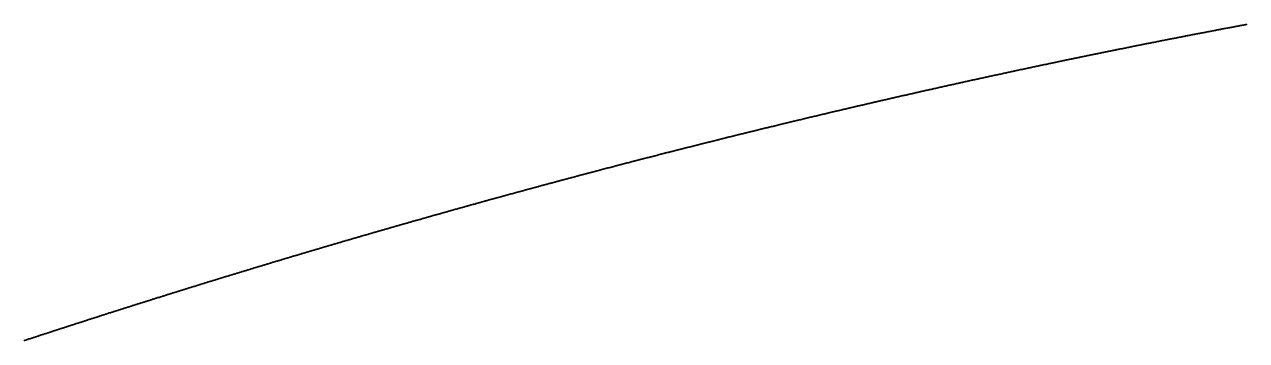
# Model space of a CAD drawing. Header units: metres. Extents: x 0 to 360, y 0 to 49.
# Drawn here: x 180 to 191.24, y 45.08 to 47.99 of the extents above; entities that cross this region are included whole.
import ezdxf

# ---------------------------------------------------------------- set-up
doc = ezdxf.new("R2010")
doc.units = ezdxf.units.M

msp = doc.modelspace()

# ---------------------------------------------------------------- linework, layer by layer
for p in [(190.789, 47.904), (190.795, 47.905), (190.801, 47.906), (190.807, 47.907), (190.813, 47.908), (190.819, 47.91), (190.825, 47.911), (190.83, 47.912), (190.836, 47.913), (190.842, 47.914), (190.848, 47.915), (190.854, 47.916), (190.86, 47.917), (190.866, 47.919), (190.871, 47.92), (190.877, 47.921), (190.883, 47.922), (190.889, 47.923), (190.895, 47.924), (190.901, 47.925), (190.907, 47.926), (190.913, 47.928), (190.918, 47.929), (190.924, 47.93), (190.93, 47.931), (190.936, 47.932), (190.942, 47.933), (190.948, 47.934), (190.954, 47.935), (190.96, 47.936), (190.965, 47.938), (190.971, 47.939), (190.977, 47.94), (190.983, 47.941), (190.989, 47.942), (190.995, 47.943), (191.001, 47.944), (191.006, 47.945), (191.012, 47.947), (191.018, 47.948), (191.024, 47.949), (191.03, 47.95), (191.036, 47.951), (191.042, 47.952), (191.048, 47.953), (191.053, 47.954), (191.059, 47.955), (191.065, 47.956), (191.071, 47.958), (191.077, 47.959), (191.083, 47.96), (191.089, 47.961), (191.095, 47.962), (191.1, 47.963), (191.106, 47.964), (191.112, 47.965), (191.118, 47.966), (191.124, 47.968), (191.13, 47.969), (191.136, 47.97), (191.141, 47.971), (191.147, 47.972), (191.153, 47.973), (191.159, 47.974), (191.165, 47.975), (191.171, 47.976), (191.177, 47.977), (191.183, 47.979), (191.188, 47.98), (191.194, 47.981), (191.2, 47.982), (191.206, 47.983), (191.212, 47.984), (191.218, 47.985), (191.224, 47.986), (191.229, 47.987), (191.235, 47.988), (191.241, 47.99), (190.22, 47.792), (190.226, 47.793), (190.231, 47.795), (190.237, 47.796), (190.243, 47.797), (190.249, 47.798), (190.255, 47.799), (190.261, 47.8), (190.267, 47.802), (190.273, 47.803), (190.278, 47.804), (190.284, 47.805), (190.29, 47.806), (190.296, 47.807), (190.302, 47.809), (190.308, 47.81), (190.314, 47.811), (190.32, 47.812), (190.325, 47.813), (190.331, 47.814), (190.337, 47.816), (190.343, 47.817), (190.349, 47.818), (190.355, 47.819), (190.361, 47.82), (190.367, 47.821), (190.372, 47.823), (190.378, 47.824), (190.384, 47.825), (190.39, 47.826), (190.396, 47.827), (190.402, 47.828), (190.408, 47.83), (190.414, 47.831), (190.419, 47.832), (190.425, 47.833), (190.431, 47.834), (190.437, 47.835), (190.443, 47.837), (190.449, 47.838), (190.455, 47.839), (190.46, 47.84), (190.466, 47.841), (190.472, 47.842), (190.478, 47.843), (190.484, 47.845), (190.49, 47.846), (190.496, 47.847), (190.502, 47.848), (190.507, 47.849), (190.513, 47.85), (190.519, 47.851), (190.525, 47.853), (190.531, 47.854), (190.537, 47.855), (190.543, 47.856), (190.549, 47.857), (190.554, 47.858), (190.56, 47.86), (190.566, 47.861), (190.572, 47.862), (190.578, 47.863), (190.584, 47.864), (190.59, 47.865), (190.596, 47.866), (190.601, 47.868), (190.607, 47.869), (190.613, 47.87), (190.619, 47.871), (190.625, 47.872), (190.631, 47.873), (190.637, 47.874), (190.643, 47.876), (190.648, 47.877), (190.654, 47.878), (190.66, 47.879), (190.666, 47.88), (190.672, 47.881), (190.678, 47.882), (190.684, 47.884), (190.689, 47.885), (190.695, 47.886), (190.701, 47.887), (190.707, 47.888), (190.713, 47.889), (190.719, 47.89), (190.725, 47.891), (190.731, 47.893), (190.736, 47.894), (190.742, 47.895), (190.748, 47.896), (190.754, 47.897), (190.76, 47.898), (190.766, 47.899), (190.772, 47.901), (190.778, 47.902), (190.783, 47.903), (189.661, 47.679), (189.667, 47.68), (189.673, 47.681), (189.679, 47.682), (189.685, 47.684), (189.691, 47.685), (189.697, 47.686), (189.703, 47.687), (189.708, 47.688), (189.714, 47.69), (189.72, 47.691), (189.726, 47.692), (189.732, 47.693), (189.738, 47.694), (189.744, 47.696), (189.75, 47.697), (189.756, 47.698), (189.761, 47.699), (189.767, 47.701), (189.773, 47.702), (189.779, 47.703), (189.785, 47.704), (189.791, 47.705), (189.797, 47.707), (189.803, 47.708), (189.808, 47.709), (189.814, 47.71), (189.82, 47.711), (189.826, 47.713), (189.832, 47.714), (189.838, 47.715), (189.844, 47.716), (189.85, 47.717), (189.855, 47.719), (189.861, 47.72), (189.867, 47.721), (189.873, 47.722), (189.879, 47.723), (189.885, 47.725), (189.891, 47.726), (189.897, 47.727), (189.902, 47.728), (189.908, 47.729), (189.914, 47.731), (189.92, 47.732), (189.926, 47.733), (189.932, 47.734), (189.938, 47.735), (189.944, 47.737), (189.949, 47.738), (189.955, 47.739), (189.961, 47.74), (189.967, 47.741), (189.973, 47.743), (189.979, 47.744), (189.985, 47.745), (189.991, 47.746), (189.996, 47.747), (190.002, 47.748), (190.008, 47.75), (190.014, 47.751), (190.02, 47.752), (190.026, 47.753), (190.032, 47.754), (190.038, 47.756), (190.043, 47.757), (190.049, 47.758), (190.055, 47.759), (190.061, 47.76), (190.067, 47.762), (190.073, 47.763), (190.079, 47.764), (190.085, 47.765), (190.09, 47.766), (190.096, 47.767), (190.102, 47.769), (190.108, 47.77), (190.114, 47.771), (190.12, 47.772), (190.126, 47.773), (190.132, 47.775), (190.137, 47.776), (190.143, 47.777), (190.149, 47.778), (190.155, 47.779), (190.161, 47.78), (190.167, 47.782), (190.173, 47.783), (190.179, 47.784), (190.184, 47.785), (190.19, 47.786), (190.196, 47.788), (190.202, 47.789), (190.208, 47.79), (190.214, 47.791), (189.132, 47.567), (189.138, 47.569), (189.144, 47.57), (189.15, 47.571), (189.156, 47.572), (189.162, 47.574), (189.168, 47.575), (189.173, 47.576), (189.179, 47.577), (189.185, 47.579), (189.191, 47.58), (189.197, 47.581), (189.203, 47.582), (189.209, 47.584), (189.215, 47.585), (189.221, 47.586), (189.226, 47.587), (189.232, 47.589), (189.238, 47.59), (189.244, 47.591), (189.25, 47.592), (189.256, 47.594), (189.262, 47.595), (189.268, 47.596), (189.273, 47.597), (189.279, 47.599), (189.285, 47.6), (189.291, 47.601), (189.297, 47.602), (189.303, 47.604), (189.309, 47.605), (189.315, 47.606), (189.32, 47.607), (189.326, 47.609), (189.332, 47.61), (189.338, 47.611), (189.344, 47.612), (189.35, 47.614), (189.356, 47.615), (189.362, 47.616), (189.368, 47.617), (189.373, 47.618), (189.379, 47.62), (189.385, 47.621), (189.391, 47.622), (189.397, 47.623), (189.403, 47.625), (189.409, 47.626), (189.415, 47.627), (189.42, 47.628), (189.426, 47.63), (189.432, 47.631), (189.438, 47.632), (189.444, 47.633), (189.45, 47.635), (189.456, 47.636), (189.462, 47.637), (189.467, 47.638), (189.473, 47.639), (189.479, 47.641), (189.485, 47.642), (189.491, 47.643), (189.497, 47.644), (189.503, 47.646), (189.509, 47.647), (189.515, 47.648), (189.52, 47.649), (189.526, 47.651), (189.532, 47.652), (189.538, 47.653), (189.544, 47.654), (189.55, 47.655), (189.556, 47.657), (189.562, 47.658), (189.567, 47.659), (189.573, 47.66), (189.579, 47.662), (189.585, 47.663), (189.591, 47.664), (189.597, 47.665), (189.603, 47.666), (189.609, 47.668), (189.614, 47.669), (189.62, 47.67), (189.626, 47.671), (189.632, 47.673), (189.638, 47.674), (189.644, 47.675), (189.65, 47.676), (189.656, 47.677), (188.615, 47.455), (188.62, 47.456), (188.626, 47.457), (188.632, 47.459), (188.638, 47.46), (188.644, 47.461), (188.65, 47.463), (188.656, 47.464), (188.662, 47.465), (188.667, 47.466), (188.673, 47.468), (188.679, 47.469), (188.685, 47.47), (188.691, 47.472), (188.697, 47.473), (188.703, 47.474), (188.709, 47.476), (188.715, 47.477), (188.72, 47.478), (188.726, 47.479), (188.732, 47.481), (188.738, 47.482), (188.744, 47.483), (188.75, 47.485), (188.756, 47.486), (188.762, 47.487), (188.768, 47.488), (188.773, 47.49), (188.779, 47.491), (188.785, 47.492), (188.791, 47.494), (188.797, 47.495), (188.803, 47.496), (188.809, 47.497), (188.815, 47.499), (188.82, 47.5), (188.826, 47.501), (188.832, 47.503), (188.838, 47.504), (188.844, 47.505), (188.85, 47.506), (188.856, 47.508), (188.862, 47.509), (188.868, 47.51), (188.873, 47.511), (188.879, 47.513), (188.885, 47.514), (188.891, 47.515), (188.897, 47.517), (188.903, 47.518), (188.909, 47.519), (188.915, 47.52), (188.921, 47.522), (188.926, 47.523), (188.932, 47.524), (188.938, 47.526), (188.944, 47.527), (188.95, 47.528), (188.956, 47.529), (188.962, 47.531), (188.968, 47.532), (188.973, 47.533), (188.979, 47.534), (188.985, 47.536), (188.991, 47.537), (188.997, 47.538), (189.003, 47.539), (189.009, 47.541), (189.015, 47.542), (189.021, 47.543), (189.026, 47.545), (189.032, 47.546), (189.038, 47.547), (189.044, 47.548), (189.05, 47.55), (189.056, 47.551), (189.062, 47.552), (189.068, 47.553), (189.073, 47.555), (189.079, 47.556), (189.085, 47.557), (189.091, 47.558), (189.097, 47.56), (189.103, 47.561), (189.109, 47.562), (189.115, 47.564), (189.121, 47.565), (189.126, 47.566), (188.108, 47.341), (188.114, 47.343), (188.12, 47.344), (188.126, 47.345), (188.132, 47.347), (188.138, 47.348), (188.144, 47.349), (188.149, 47.351), (188.155, 47.352), (188.161, 47.353), (188.167, 47.355), (188.173, 47.356), (188.179, 47.357), (188.185, 47.359), (188.191, 47.36), (188.197, 47.361), (188.202, 47.363), (188.208, 47.364), (188.214, 47.365), (188.22, 47.367), (188.226, 47.368), (188.232, 47.369), (188.238, 47.371), (188.244, 47.372), (188.25, 47.373), (188.255, 47.375), (188.261, 47.376), (188.267, 47.377), (188.273, 47.379), (188.279, 47.38), (188.285, 47.381), (188.291, 47.383), (188.297, 47.384), (188.303, 47.385), (188.308, 47.387), (188.314, 47.388), (188.32, 47.389), (188.326, 47.391), (188.332, 47.392), (188.338, 47.393), (188.344, 47.395), (188.35, 47.396), (188.356, 47.397), (188.361, 47.399), (188.367, 47.4), (188.373, 47.401), (188.379, 47.402), (188.385, 47.404), (188.391, 47.405), (188.397, 47.406), (188.403, 47.408), (188.409, 47.409), (188.414, 47.41), (188.42, 47.412), (188.426, 47.413), (188.432, 47.414), (188.438, 47.416), (188.444, 47.417), (188.45, 47.418), (188.456, 47.42), (188.462, 47.421), (188.467, 47.422), (188.473, 47.423), (188.479, 47.425), (188.485, 47.426), (188.491, 47.427), (188.497, 47.429), (188.503, 47.43), (188.509, 47.431), (188.514, 47.433), (188.52, 47.434), (188.526, 47.435), (188.532, 47.437), (188.538, 47.438), (188.544, 47.439), (188.55, 47.44), (188.556, 47.442), (188.562, 47.443), (188.567, 47.444), (188.573, 47.446), (188.579, 47.447), (188.585, 47.448), (188.591, 47.45), (188.597, 47.451), (188.603, 47.452), (188.609, 47.453), (187.625, 47.23), (187.631, 47.232), (187.637, 47.233), (187.643, 47.234), (187.649, 47.236), (187.655, 47.237), (187.661, 47.238), (187.666, 47.24), (187.672, 47.241), (187.678, 47.243), (187.684, 47.244), (187.69, 47.245), (187.696, 47.247), (187.702, 47.248), (187.708, 47.249), (187.714, 47.251), (187.719, 47.252), (187.725, 47.254), (187.731, 47.255), (187.737, 47.256), (187.743, 47.258), (187.749, 47.259), (187.755, 47.26), (187.761, 47.262), (187.767, 47.263), (187.772, 47.264), (187.778, 47.266), (187.784, 47.267), (187.79, 47.269), (187.796, 47.27), (187.802, 47.271), (187.808, 47.273), (187.814, 47.274), (187.82, 47.275), (187.825, 47.277), (187.831, 47.278), (187.837, 47.279), (187.843, 47.281), (187.849, 47.282), (187.855, 47.283), (187.861, 47.285), (187.867, 47.286), (187.873, 47.288), (187.879, 47.289), (187.884, 47.29), (187.89, 47.292), (187.896, 47.293), (187.902, 47.294), (187.908, 47.296), (187.914, 47.297), (187.92, 47.298), (187.926, 47.3), (187.932, 47.301), (187.937, 47.302), (187.943, 47.304), (187.949, 47.305), (187.955, 47.306), (187.961, 47.308), (187.967, 47.309), (187.973, 47.311), (187.979, 47.312), (187.985, 47.313), (187.99, 47.315), (187.996, 47.316), (188.002, 47.317), (188.008, 47.319), (188.014, 47.32), (188.02, 47.321), (188.026, 47.323), (188.032, 47.324), (188.038, 47.325), (188.043, 47.327), (188.049, 47.328), (188.055, 47.329), (188.061, 47.331), (188.067, 47.332), (188.073, 47.333), (188.079, 47.335), (188.085, 47.336), (188.091, 47.337), (188.096, 47.339), (188.102, 47.34), (187.148, 47.117), (187.154, 47.119), (187.159, 47.12), (187.165, 47.122), (187.171, 47.123), (187.177, 47.124), (187.183, 47.126), (187.189, 47.127), (187.195, 47.129), (187.201, 47.13), (187.207, 47.131), (187.213, 47.133), (187.218, 47.134), (187.224, 47.136), (187.23, 47.137), (187.236, 47.138), (187.242, 47.14), (187.248, 47.141), (187.254, 47.143), (187.26, 47.144), (187.266, 47.145), (187.271, 47.147), (187.277, 47.148), (187.283, 47.15), (187.289, 47.151), (187.295, 47.152), (187.301, 47.154), (187.307, 47.155), (187.313, 47.157), (187.319, 47.158), (187.325, 47.159), (187.33, 47.161), (187.336, 47.162), (187.342, 47.164), (187.348, 47.165), (187.354, 47.166), (187.36, 47.168), (187.366, 47.169), (187.372, 47.171), (187.378, 47.172), (187.383, 47.173), (187.389, 47.175), (187.395, 47.176), (187.401, 47.178), (187.407, 47.179), (187.413, 47.18), (187.419, 47.182), (187.425, 47.183), (187.431, 47.185), (187.437, 47.186), (187.442, 47.187), (187.448, 47.189), (187.454, 47.19), (187.46, 47.192), (187.466, 47.193), (187.472, 47.194), (187.478, 47.196), (187.484, 47.197), (187.49, 47.198), (187.495, 47.2), (187.501, 47.201), (187.507, 47.203), (187.513, 47.204), (187.519, 47.205), (187.525, 47.207), (187.531, 47.208), (187.537, 47.21), (187.543, 47.211), (187.549, 47.212), (187.554, 47.214), (187.56, 47.215), (187.566, 47.216), (187.572, 47.218), (187.578, 47.219), (187.584, 47.221), (187.59, 47.222), (187.596, 47.223), (187.602, 47.225), (187.607, 47.226), (187.613, 47.227), (187.619, 47.229), (186.682, 47.004), (186.688, 47.006), (186.693, 47.007), (186.699, 47.009), (186.705, 47.01), (186.711, 47.012), (186.717, 47.013), (186.723, 47.014), (186.729, 47.016), (186.735, 47.017), (186.741, 47.019), (186.747, 47.02), (186.752, 47.022), (186.758, 47.023), (186.764, 47.025), (186.77, 47.026), (186.776, 47.027), (186.782, 47.029), (186.788, 47.03), (186.794, 47.032), (186.8, 47.033), (186.806, 47.035), (186.811, 47.036), (186.817, 47.038), (186.823, 47.039), (186.829, 47.04), (186.835, 47.042), (186.841, 47.043), (186.847, 47.045), (186.853, 47.046), (186.859, 47.048), (186.865, 47.049), (186.87, 47.05), (186.876, 47.052), (186.882, 47.053), (186.888, 47.055), (186.894, 47.056), (186.9, 47.058), (186.906, 47.059), (186.912, 47.06), (186.918, 47.062), (186.924, 47.063), (186.929, 47.065), (186.935, 47.066), (186.941, 47.068), (186.947, 47.069), (186.953, 47.07), (186.959, 47.072), (186.965, 47.073), (186.971, 47.075), (186.977, 47.076), (186.983, 47.078), (186.988, 47.079), (186.994, 47.08), (187, 47.082), (187.006, 47.083), (187.012, 47.085), (187.018, 47.086), (187.024, 47.088), (187.03, 47.089), (187.036, 47.09), (187.042, 47.092), (187.047, 47.093), (187.053, 47.095), (187.059, 47.096), (187.065, 47.097), (187.071, 47.099), (187.077, 47.1), (187.083, 47.102), (187.089, 47.103), (187.095, 47.105), (187.1, 47.106), (187.106, 47.107), (187.112, 47.109), (187.118, 47.11), (187.124, 47.112), (187.13, 47.113), (187.136, 47.114), (187.142, 47.116), (186.233, 46.893), (186.239, 46.894), (186.245, 46.896), (186.251, 46.897), (186.257, 46.899), (186.263, 46.9), (186.269, 46.902), (186.274, 46.903), (186.28, 46.905), (186.286, 46.906), (186.292, 46.908), (186.298, 46.909), (186.304, 46.911), (186.31, 46.912), (186.316, 46.914), (186.322, 46.915), (186.328, 46.917), (186.333, 46.918), (186.339, 46.92), (186.345, 46.921), (186.351, 46.923), (186.357, 46.924), (186.363, 46.925), (186.369, 46.927), (186.375, 46.928), (186.381, 46.93), (186.387, 46.931), (186.392, 46.933), (186.398, 46.934), (186.404, 46.936), (186.41, 46.937), (186.416, 46.939), (186.422, 46.94), (186.428, 46.942), (186.434, 46.943), (186.44, 46.945), (186.446, 46.946), (186.452, 46.947), (186.457, 46.949), (186.463, 46.95), (186.469, 46.952), (186.475, 46.953), (186.481, 46.955), (186.487, 46.956), (186.493, 46.958), (186.499, 46.959), (186.505, 46.961), (186.511, 46.962), (186.516, 46.964), (186.522, 46.965), (186.528, 46.967), (186.534, 46.968), (186.54, 46.969), (186.546, 46.971), (186.552, 46.972), (186.558, 46.974), (186.564, 46.975), (186.57, 46.977), (186.575, 46.978), (186.581, 46.98), (186.587, 46.981), (186.593, 46.983), (186.599, 46.984), (186.605, 46.985), (186.611, 46.987), (186.617, 46.988), (186.623, 46.99), (186.629, 46.991), (186.634, 46.993), (186.64, 46.994), (186.646, 46.996), (186.652, 46.997), (186.658, 46.999), (186.664, 47), (186.67, 47.001), (186.676, 47.003), (185.79, 46.78), (185.796, 46.782), (185.802, 46.783), (185.808, 46.785), (185.814, 46.786), (185.82, 46.788), (185.826, 46.79), (185.831, 46.791), (185.837, 46.793), (185.843, 46.794), (185.849, 46.796), (185.855, 46.797), (185.861, 46.799), (185.867, 46.8), (185.873, 46.802), (185.879, 46.803), (185.885, 46.805), (185.891, 46.806), (185.896, 46.808), (185.902, 46.809), (185.908, 46.811), (185.914, 46.812), (185.92, 46.814), (185.926, 46.815), (185.932, 46.817), (185.938, 46.818), (185.944, 46.82), (185.95, 46.821), (185.956, 46.823), (185.961, 46.824), (185.967, 46.826), (185.973, 46.827), (185.979, 46.829), (185.985, 46.83), (185.991, 46.832), (185.997, 46.833), (186.003, 46.835), (186.009, 46.836), (186.015, 46.838), (186.02, 46.839), (186.026, 46.841), (186.032, 46.842), (186.038, 46.844), (186.044, 46.845), (186.05, 46.847), (186.056, 46.848), (186.062, 46.85), (186.068, 46.851), (186.074, 46.853), (186.08, 46.854), (186.085, 46.856), (186.091, 46.857), (186.097, 46.859), (186.103, 46.86), (186.109, 46.862), (186.115, 46.863), (186.121, 46.865), (186.127, 46.866), (186.133, 46.868), (186.139, 46.869), (186.145, 46.871), (186.15, 46.872), (186.156, 46.874), (186.162, 46.875), (186.168, 46.877), (186.174, 46.878), (186.18, 46.88), (186.186, 46.881), (186.192, 46.883), (186.198, 46.884), (186.204, 46.886), (186.209, 46.887), (186.215, 46.888), (186.221, 46.89), (186.227, 46.891), (185.353, 46.667), (185.359, 46.668), (185.365, 46.67), (185.37, 46.672), (185.376, 46.673), (185.382, 46.675), (185.388, 46.676), (185.394, 46.678), (185.4, 46.679), (185.406, 46.681), (185.412, 46.682), (185.418, 46.684), (185.424, 46.686), (185.43, 46.687), (185.436, 46.689), (185.441, 46.69), (185.447, 46.692), (185.453, 46.693), (185.459, 46.695), (185.465, 46.696), (185.471, 46.698), (185.477, 46.699), (185.483, 46.701), (185.489, 46.702), (185.495, 46.704), (185.501, 46.706), (185.506, 46.707), (185.512, 46.709), (185.518, 46.71), (185.524, 46.712), (185.53, 46.713), (185.536, 46.715), (185.542, 46.716), (185.548, 46.718), (185.554, 46.719), (185.56, 46.721), (185.566, 46.722), (185.571, 46.724), (185.577, 46.726), (185.583, 46.727), (185.589, 46.729), (185.595, 46.73), (185.601, 46.732), (185.607, 46.733), (185.613, 46.735), (185.619, 46.736), (185.625, 46.738), (185.631, 46.739), (185.636, 46.741), (185.642, 46.742), (185.648, 46.744), (185.654, 46.745), (185.66, 46.747), (185.666, 46.748), (185.672, 46.75), (185.678, 46.752), (185.684, 46.753), (185.69, 46.755), (185.696, 46.756), (185.701, 46.758), (185.707, 46.759), (185.713, 46.761), (185.719, 46.762), (185.725, 46.764), (185.731, 46.765), (185.737, 46.767), (185.743, 46.768), (185.749, 46.77), (185.755, 46.771), (185.761, 46.773), (185.766, 46.774), (185.772, 46.776), (185.778, 46.777), (185.784, 46.779), (184.933, 46.556), (184.939, 46.557), (184.945, 46.559), (184.951, 46.56), (184.957, 46.562), (184.962, 46.564), (184.968, 46.565), (184.974, 46.567), (184.98, 46.568), (184.986, 46.57), (184.992, 46.571), (184.998, 46.573), (185.004, 46.575), (185.01, 46.576), (185.016, 46.578), (185.022, 46.579), (185.028, 46.581), (185.033, 46.583), (185.039, 46.584), (185.045, 46.586), (185.051, 46.587), (185.057, 46.589), (185.063, 46.59), (185.069, 46.592), (185.075, 46.594), (185.081, 46.595), (185.087, 46.597), (185.093, 46.598), (185.098, 46.6), (185.104, 46.601), (185.11, 46.603), (185.116, 46.605), (185.122, 46.606), (185.128, 46.608), (185.134, 46.609), (185.14, 46.611), (185.146, 46.612), (185.152, 46.614), (185.158, 46.616), (185.164, 46.617), (185.169, 46.619), (185.175, 46.62), (185.181, 46.622), (185.187, 46.623), (185.193, 46.625), (185.199, 46.626), (185.205, 46.628), (185.211, 46.63), (185.217, 46.631), (185.223, 46.633), (185.229, 46.634), (185.235, 46.636), (185.24, 46.637), (185.246, 46.639), (185.252, 46.641), (185.258, 46.642), (185.264, 46.644), (185.27, 46.645), (185.276, 46.647), (185.282, 46.648), (185.288, 46.65), (185.294, 46.651), (185.3, 46.653), (185.305, 46.655), (185.311, 46.656), (185.317, 46.658), (185.323, 46.659), (185.329, 46.661), (185.335, 46.662), (185.341, 46.664), (185.347, 46.665), (184.513, 46.442), (184.519, 46.444), (184.525, 46.445), (184.53, 46.447), (184.536, 46.449), (184.542, 46.45), (184.548, 46.452), (184.554, 46.453), (184.56, 46.455), (184.566, 46.457), (184.572, 46.458), (184.578, 46.46), (184.584, 46.461), (184.59, 46.463), (184.596, 46.465), (184.601, 46.466), (184.607, 46.468), (184.613, 46.47), (184.619, 46.471), (184.625, 46.473), (184.631, 46.474), (184.637, 46.476), (184.643, 46.478), (184.649, 46.479), (184.655, 46.481), (184.661, 46.482), (184.667, 46.484), (184.672, 46.486), (184.678, 46.487), (184.684, 46.489), (184.69, 46.49), (184.696, 46.492), (184.702, 46.494), (184.708, 46.495), (184.714, 46.497), (184.72, 46.498), (184.726, 46.5), (184.732, 46.502), (184.738, 46.503), (184.744, 46.505), (184.749, 46.506), (184.755, 46.508), (184.761, 46.51), (184.767, 46.511), (184.773, 46.513), (184.779, 46.514), (184.785, 46.516), (184.791, 46.518), (184.797, 46.519), (184.803, 46.521), (184.809, 46.522), (184.815, 46.524), (184.82, 46.526), (184.826, 46.527), (184.832, 46.529), (184.838, 46.53), (184.844, 46.532), (184.85, 46.533), (184.856, 46.535), (184.862, 46.537), (184.868, 46.538), (184.874, 46.54), (184.88, 46.541), (184.886, 46.543), (184.891, 46.545), (184.897, 46.546), (184.903, 46.548), (184.909, 46.549), (184.915, 46.551), (184.921, 46.553), (184.927, 46.554), (184.104, 46.33), (184.11, 46.331), (184.116, 46.333), (184.122, 46.335), (184.128, 46.336), (184.134, 46.338), (184.14, 46.339), (184.146, 46.341), (184.151, 46.343), (184.157, 46.344), (184.163, 46.346), (184.169, 46.348), (184.175, 46.349), (184.181, 46.351), (184.187, 46.353), (184.193, 46.354), (184.199, 46.356), (184.205, 46.358), (184.211, 46.359), (184.217, 46.361), (184.223, 46.362), (184.228, 46.364), (184.234, 46.366), (184.24, 46.367), (184.246, 46.369), (184.252, 46.371), (184.258, 46.372), (184.264, 46.374), (184.27, 46.376), (184.276, 46.377), (184.282, 46.379), (184.288, 46.38), (184.294, 46.382), (184.3, 46.384), (184.305, 46.385), (184.311, 46.387), (184.317, 46.389), (184.323, 46.39), (184.329, 46.392), (184.335, 46.393), (184.341, 46.395), (184.347, 46.397), (184.353, 46.398), (184.359, 46.4), (184.365, 46.402), (184.371, 46.403), (184.377, 46.405), (184.382, 46.406), (184.388, 46.408), (184.394, 46.41), (184.4, 46.411), (184.406, 46.413), (184.412, 46.415), (184.418, 46.416), (184.424, 46.418), (184.43, 46.419), (184.436, 46.421), (184.442, 46.423), (184.448, 46.424), (184.453, 46.426), (184.459, 46.428), (184.465, 46.429), (184.471, 46.431), (184.477, 46.432), (184.483, 46.434), (184.489, 46.436), (184.495, 46.437), (184.501, 46.439), (184.507, 46.441), (183.707, 46.218), (183.713, 46.22), (183.719, 46.222), (183.725, 46.223), (183.731, 46.225), (183.737, 46.227), (183.743, 46.228), (183.749, 46.23), (183.754, 46.232), (183.76, 46.233), (183.766, 46.235), (183.772, 46.237), (183.778, 46.238), (183.784, 46.24), (183.79, 46.242), (183.796, 46.243), (183.802, 46.245), (183.808, 46.247), (183.814, 46.248), (183.82, 46.25), (183.826, 46.252), (183.832, 46.253), (183.837, 46.255), (183.843, 46.257), (183.849, 46.258), (183.855, 46.26), (183.861, 46.262), (183.867, 46.263), (183.873, 46.265), (183.879, 46.267), (183.885, 46.268), (183.891, 46.27), (183.897, 46.272), (183.903, 46.273), (183.909, 46.275), (183.914, 46.277), (183.92, 46.278), (183.926, 46.28), (183.932, 46.282), (183.938, 46.283), (183.944, 46.285), (183.95, 46.287), (183.956, 46.288), (183.962, 46.29), (183.968, 46.292), (183.974, 46.293), (183.98, 46.295), (183.986, 46.297), (183.992, 46.298), (183.997, 46.3), (184.003, 46.302), (184.009, 46.303), (184.015, 46.305), (184.021, 46.306), (184.027, 46.308), (184.033, 46.31), (184.039, 46.311), (184.045, 46.313), (184.051, 46.315), (184.057, 46.316), (184.063, 46.318), (184.069, 46.32), (184.074, 46.321), (184.08, 46.323), (184.086, 46.325), (184.092, 46.326), (184.098, 46.328), (183.31, 46.105), (183.316, 46.107), (183.322, 46.108), (183.328, 46.11), (183.334, 46.112), (183.339, 46.113), (183.345, 46.115), (183.351, 46.117), (183.357, 46.119), (183.363, 46.12), (183.369, 46.122), (183.375, 46.124), (183.381, 46.125), (183.387, 46.127), (183.393, 46.129), (183.399, 46.13), (183.405, 46.132), (183.411, 46.134), (183.417, 46.136), (183.422, 46.137), (183.428, 46.139), (183.434, 46.141), (183.44, 46.142), (183.446, 46.144), (183.452, 46.146), (183.458, 46.147), (183.464, 46.149), (183.47, 46.151), (183.476, 46.153), (183.482, 46.154), (183.488, 46.156), (183.494, 46.158), (183.5, 46.159), (183.506, 46.161), (183.511, 46.163), (183.517, 46.164), (183.523, 46.166), (183.529, 46.168), (183.535, 46.169), (183.541, 46.171), (183.547, 46.173), (183.553, 46.175), (183.559, 46.176), (183.565, 46.178), (183.571, 46.18), (183.577, 46.181), (183.583, 46.183), (183.589, 46.185), (183.594, 46.186), (183.6, 46.188), (183.606, 46.19), (183.612, 46.191), (183.618, 46.193), (183.624, 46.195), (183.63, 46.196), (183.636, 46.198), (183.642, 46.2), (183.648, 46.201), (183.654, 46.203), (183.66, 46.205), (183.666, 46.207), (183.672, 46.208), (183.677, 46.21), (183.683, 46.212), (183.689, 46.213), (183.695, 46.215), (183.701, 46.217), (182.924, 45.993), (182.93, 45.995), (182.936, 45.996), (182.942, 45.998), (182.948, 46), (182.954, 46.002), (182.96, 46.003), (182.966, 46.005), (182.972, 46.007), (182.978, 46.009), (182.983, 46.01), (182.989, 46.012), (182.995, 46.014), (183.001, 46.015), (183.007, 46.017), (183.013, 46.019), (183.019, 46.021), (183.025, 46.022), (183.031, 46.024), (183.037, 46.026), (183.043, 46.028), (183.049, 46.029), (183.055, 46.031), (183.061, 46.033), (183.067, 46.034), (183.072, 46.036), (183.078, 46.038), (183.084, 46.04), (183.09, 46.041), (183.096, 46.043), (183.102, 46.045), (183.108, 46.047), (183.114, 46.048), (183.12, 46.05), (183.126, 46.052), (183.132, 46.053), (183.138, 46.055), (183.144, 46.057), (183.15, 46.059), (183.156, 46.06), (183.161, 46.062), (183.167, 46.064), (183.173, 46.065), (183.179, 46.067), (183.185, 46.069), (183.191, 46.071), (183.197, 46.072), (183.203, 46.074), (183.209, 46.076), (183.215, 46.078), (183.221, 46.079), (183.227, 46.081), (183.233, 46.083), (183.239, 46.084), (183.245, 46.086), (183.25, 46.088), (183.256, 46.089), (183.262, 46.091), (183.268, 46.093), (183.274, 46.095), (183.28, 46.096), (183.286, 46.098), (183.292, 46.1), (183.298, 46.101), (183.304, 46.103), (182.544, 45.881), (182.55, 45.883), (182.556, 45.884), (182.562, 45.886), (182.568, 45.888), (182.574, 45.89), (182.58, 45.891), (182.586, 45.893), (182.592, 45.895), (182.598, 45.897), (182.604, 45.898), (182.609, 45.9), (182.615, 45.902), (182.621, 45.904), (182.627, 45.906), (182.633, 45.907), (182.639, 45.909), (182.645, 45.911), (182.651, 45.913), (182.657, 45.914), (182.663, 45.916), (182.669, 45.918), (182.675, 45.92), (182.681, 45.921), (182.687, 45.923), (182.693, 45.925), (182.699, 45.927), (182.704, 45.928), (182.71, 45.93), (182.716, 45.932), (182.722, 45.934), (182.728, 45.935), (182.734, 45.937), (182.74, 45.939), (182.746, 45.941), (182.752, 45.942), (182.758, 45.944), (182.764, 45.946), (182.77, 45.948), (182.776, 45.949), (182.782, 45.951), (182.788, 45.953), (182.794, 45.955), (182.799, 45.956), (182.805, 45.958), (182.811, 45.96), (182.817, 45.962), (182.823, 45.963), (182.829, 45.965), (182.835, 45.967), (182.841, 45.969), (182.847, 45.97), (182.853, 45.972), (182.859, 45.974), (182.865, 45.976), (182.871, 45.977), (182.877, 45.979), (182.883, 45.981), (182.888, 45.983), (182.894, 45.984), (182.9, 45.986), (182.906, 45.988), (182.912, 45.989), (182.918, 45.991), (182.17, 45.769), (182.176, 45.771), (182.182, 45.772), (182.188, 45.774), (182.194, 45.776), (182.2, 45.778), (182.205, 45.779), (182.211, 45.781), (182.217, 45.783), (182.223, 45.785), (182.229, 45.787), (182.235, 45.788), (182.241, 45.79), (182.247, 45.792), (182.253, 45.794), (182.259, 45.796), (182.265, 45.797), (182.271, 45.799), (182.277, 45.801), (182.283, 45.803), (182.289, 45.805), (182.295, 45.806), (182.301, 45.808), (182.307, 45.81), (182.312, 45.812), (182.318, 45.813), (182.324, 45.815), (182.33, 45.817), (182.336, 45.819), (182.342, 45.821), (182.348, 45.822), (182.354, 45.824), (182.36, 45.826), (182.366, 45.828), (182.372, 45.829), (182.378, 45.831), (182.384, 45.833), (182.39, 45.835), (182.396, 45.837), (182.402, 45.838), (182.408, 45.84), (182.413, 45.842), (182.419, 45.844), (182.425, 45.845), (182.431, 45.847), (182.437, 45.849), (182.443, 45.851), (182.449, 45.853), (182.455, 45.854), (182.461, 45.856), (182.467, 45.858), (182.473, 45.86), (182.479, 45.861), (182.485, 45.863), (182.491, 45.865), (182.497, 45.867), (182.503, 45.868), (182.508, 45.87), (182.514, 45.872), (182.52, 45.874), (182.526, 45.876), (182.532, 45.877), (182.538, 45.879), (181.795, 45.655), (181.801, 45.657), (181.807, 45.658), (181.813, 45.66), (181.819, 45.662), (181.825, 45.664), (181.831, 45.666), (181.837, 45.668), (181.843, 45.669), (181.849, 45.671), (181.855, 45.673), (181.861, 45.675), (181.867, 45.677), (181.873, 45.678), (181.879, 45.68), (181.884, 45.682), (181.89, 45.684), (181.896, 45.686), (181.902, 45.688), (181.908, 45.689), (181.914, 45.691), (181.92, 45.693), (181.926, 45.695), (181.932, 45.697), (181.938, 45.698), (181.944, 45.7), (181.95, 45.702), (181.956, 45.704), (181.962, 45.706), (181.968, 45.707), (181.974, 45.709), (181.98, 45.711), (181.986, 45.713), (181.992, 45.715), (181.997, 45.717), (182.003, 45.718), (182.009, 45.72), (182.015, 45.722), (182.021, 45.724), (182.027, 45.726), (182.033, 45.727), (182.039, 45.729), (182.045, 45.731), (182.051, 45.733), (182.057, 45.735), (182.063, 45.736), (182.069, 45.738), (182.075, 45.74), (182.081, 45.742), (182.087, 45.744), (182.093, 45.745), (182.099, 45.747), (182.104, 45.749), (182.11, 45.751), (182.116, 45.753), (182.122, 45.754), (182.128, 45.756), (182.134, 45.758), (182.14, 45.76), (182.146, 45.762), (182.152, 45.763), (182.158, 45.765), (182.164, 45.767), (181.432, 45.543), (181.438, 45.545), (181.444, 45.546), (181.45, 45.548), (181.456, 45.55), (181.462, 45.552), (181.468, 45.554), (181.474, 45.556), (181.48, 45.558), (181.486, 45.559), (181.492, 45.561), (181.498, 45.563), (181.504, 45.565), (181.51, 45.567), (181.516, 45.569), (181.522, 45.57), (181.528, 45.572), (181.534, 45.574), (181.539, 45.576), (181.545, 45.578), (181.551, 45.58), (181.557, 45.582), (181.563, 45.583), (181.569, 45.585), (181.575, 45.587), (181.581, 45.589), (181.587, 45.591), (181.593, 45.593), (181.599, 45.594), (181.605, 45.596), (181.611, 45.598), (181.617, 45.6), (181.623, 45.602), (181.629, 45.604), (181.635, 45.605), (181.641, 45.607), (181.647, 45.609), (181.653, 45.611), (181.658, 45.613), (181.664, 45.615), (181.67, 45.616), (181.676, 45.618), (181.682, 45.62), (181.688, 45.622), (181.694, 45.624), (181.7, 45.626), (181.706, 45.627), (181.712, 45.629), (181.718, 45.631), (181.724, 45.633), (181.73, 45.635), (181.736, 45.637), (181.742, 45.638), (181.748, 45.64), (181.754, 45.642), (181.76, 45.644), (181.766, 45.646), (181.772, 45.647), (181.777, 45.649), (181.783, 45.651), (181.789, 45.653), (181.075, 45.431), (181.081, 45.433), (181.087, 45.435), (181.093, 45.437), (181.099, 45.438), (181.105, 45.44), (181.111, 45.442), (181.117, 45.444), (181.123, 45.446), (181.129, 45.448), (181.135, 45.45), (181.141, 45.452), (181.147, 45.453), (181.153, 45.455), (181.159, 45.457), (181.165, 45.459), (181.17, 45.461), (181.176, 45.463), (181.182, 45.465), (181.188, 45.467), (181.194, 45.468), (181.2, 45.47), (181.206, 45.472), (181.212, 45.474), (181.218, 45.476), (181.224, 45.478), (181.23, 45.48), (181.236, 45.481), (181.242, 45.483), (181.248, 45.485), (181.254, 45.487), (181.26, 45.489), (181.266, 45.491), (181.272, 45.493), (181.278, 45.495), (181.284, 45.496), (181.29, 45.498), (181.295, 45.5), (181.301, 45.502), (181.307, 45.504), (181.313, 45.506), (181.319, 45.508), (181.325, 45.509), (181.331, 45.511), (181.337, 45.513), (181.343, 45.515), (181.349, 45.517), (181.355, 45.519), (181.361, 45.521), (181.367, 45.522), (181.373, 45.524), (181.379, 45.526), (181.385, 45.528), (181.391, 45.53), (181.397, 45.532), (181.403, 45.534), (181.409, 45.535), (181.415, 45.537), (181.42, 45.539), (181.426, 45.541), (180.718, 45.318), (180.724, 45.319), (180.73, 45.321), (180.736, 45.323), (180.742, 45.325), (180.748, 45.327), (180.754, 45.329), (180.759, 45.331), (180.765, 45.333), (180.771, 45.335), (180.777, 45.337), (180.783, 45.338), (180.789, 45.34), (180.795, 45.342), (180.801, 45.344), (180.807, 45.346), (180.813, 45.348), (180.819, 45.35), (180.825, 45.352), (180.831, 45.354), (180.837, 45.356), (180.843, 45.357), (180.849, 45.359), (180.855, 45.361), (180.861, 45.363), (180.867, 45.365), (180.873, 45.367), (180.879, 45.369), (180.885, 45.371), (180.891, 45.373), (180.897, 45.374), (180.902, 45.376), (180.908, 45.378), (180.914, 45.38), (180.92, 45.382), (180.926, 45.384), (180.932, 45.386), (180.938, 45.388), (180.944, 45.39), (180.95, 45.391), (180.956, 45.393), (180.962, 45.395), (180.968, 45.397), (180.974, 45.399), (180.98, 45.401), (180.986, 45.403), (180.992, 45.405), (180.998, 45.407), (181.004, 45.408), (181.01, 45.41), (181.016, 45.412), (181.022, 45.414), (181.028, 45.416), (181.034, 45.418), (181.039, 45.42), (181.045, 45.422), (181.051, 45.423), (181.057, 45.425), (181.063, 45.427), (181.069, 45.429), (180.372, 45.206), (180.378, 45.208), (180.384, 45.21), (180.39, 45.212), (180.396, 45.214), (180.402, 45.216), (180.408, 45.218), (180.414, 45.22), (180.42, 45.222), (180.426, 45.224), (180.432, 45.226), (180.438, 45.228), (180.444, 45.229), (180.45, 45.231), (180.456, 45.233), (180.461, 45.235), (180.467, 45.237), (180.473, 45.239), (180.479, 45.241), (180.485, 45.243), (180.491, 45.245), (180.497, 45.247), (180.503, 45.249), (180.509, 45.251), (180.515, 45.253), (180.521, 45.254), (180.527, 45.256), (180.533, 45.258), (180.539, 45.26), (180.545, 45.262), (180.551, 45.264), (180.557, 45.266), (180.563, 45.268), (180.569, 45.27), (180.575, 45.272), (180.581, 45.274), (180.587, 45.276), (180.593, 45.277), (180.599, 45.279), (180.605, 45.281), (180.611, 45.283), (180.616, 45.285), (180.622, 45.287), (180.628, 45.289), (180.634, 45.291), (180.64, 45.293), (180.646, 45.295), (180.652, 45.297), (180.658, 45.298), (180.664, 45.3), (180.67, 45.302), (180.676, 45.304), (180.682, 45.306), (180.688, 45.308), (180.694, 45.31), (180.7, 45.312), (180.706, 45.314), (180.712, 45.316), (180.026, 45.094), (180.032, 45.096), (180.038, 45.098), (180.044, 45.099), (180.05, 45.101), (180.056, 45.103), (180.062, 45.105), (180.068, 45.107), (180.074, 45.109), (180.08, 45.111), (180.086, 45.113), (180.092, 45.115), (180.098, 45.117), (180.104, 45.119), (180.11, 45.121), (180.116, 45.123), (180.122, 45.125), (180.128, 45.127), (180.133, 45.129), (180.139, 45.131), (180.145, 45.133), (180.151, 45.135), (180.157, 45.137), (180.163, 45.138), (180.169, 45.14), (180.175, 45.142), (180.181, 45.144), (180.187, 45.146), (180.193, 45.148), (180.199, 45.15), (180.205, 45.152), (180.211, 45.154), (180.217, 45.156), (180.223, 45.158), (180.229, 45.16), (180.235, 45.162), (180.241, 45.164), (180.247, 45.166), (180.253, 45.168), (180.259, 45.17), (180.265, 45.172), (180.271, 45.173), (180.277, 45.175), (180.283, 45.177), (180.289, 45.179), (180.295, 45.181), (180.3, 45.183), (180.306, 45.185), (180.312, 45.187), (180.318, 45.189), (180.324, 45.191), (180.33, 45.193), (180.336, 45.195), (180.342, 45.197), (180.348, 45.199), (180.354, 45.201), (180.36, 45.202), (180.366, 45.204), (179.996, 45.084), (180.002, 45.086), (180.008, 45.088), (180.014, 45.09), (180.02, 45.092)]:
    msp.add_point(p)

doc.saveas('drawing.dxf')
